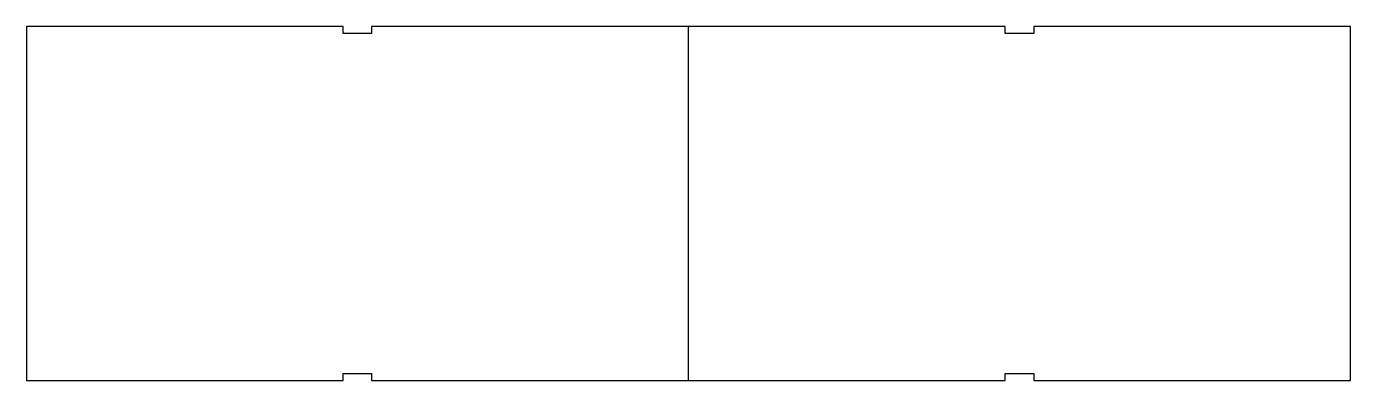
# Model space of a CAD drawing. Extents: x 0 to 935, y -125 to 125.
import ezdxf

# ---------------------------------------------------------------- set-up
doc = ezdxf.new("R2010")
doc.units = 0

msp = doc.modelspace()

# ---------------------------------------------------------------- linework, layer by layer
at = {"layer": '1'}
msp.add_lwpolyline([(934.52, 125), (710.94, 125), (710.94, 120), (690.79, 120), (690.79, 125), (243.63, 125), (243.63, 120), (223.48, 120), (223.48, 125), (0, 125), (0, -125), (223.48, -125), (223.48, -120), (243.63, -120), (243.63, -125), (690.79, -125), (690.79, -120), (710.94, -120), (710.94, -125), (934.52, -125)], close=True, dxfattribs=at)
at = {"layer": '2'}
msp.add_line((467.26, -125), (467.26, 125), dxfattribs=at)

doc.saveas('drawing.dxf')
